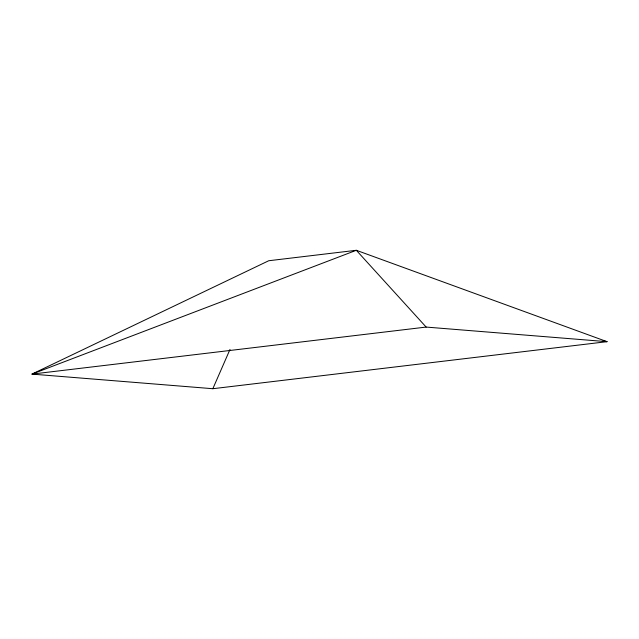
<?xml version="1.0" encoding="UTF-8"?>
<svg xmlns="http://www.w3.org/2000/svg" width="639" height="639" viewBox="0 0 639 639"><rect width="100%" height="100%" fill="white"/><g stroke="black" fill="none" stroke-linecap="round" stroke-linejoin="round"><path stroke-width="0.96" d="M212.843 388.712L607.05 341.673L356.322 250.288L268.723 260.744L31.95 374.103L212.843 388.712L230.008 349.405M426.157 327.072L31.95 374.103L356.322 250.288L426.157 327.072L607.05 341.673L603.176 340.747"/></g></svg>
